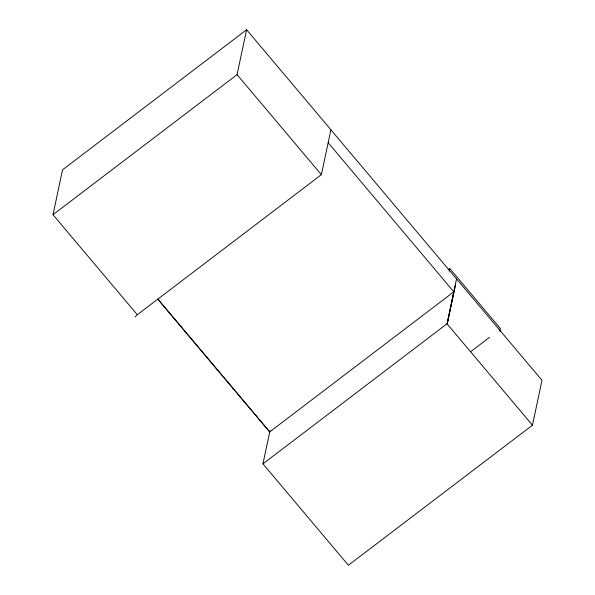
<?xml version="1.0" encoding="UTF-8"?>
<svg xmlns="http://www.w3.org/2000/svg" width="595" height="595" viewBox="0 0 595 595"><rect width="100%" height="100%" fill="white"/><g stroke="black" fill="none" stroke-linecap="round" stroke-linejoin="round"><path stroke-width="0.89" d="M135.095 316.919L137.304 314.733L53.007 214.691L62.549 169.813L246.613 29.75L541.993 380.309L532.451 425.187L348.387 565.25L262.945 463.847L447.328 323.546L453.806 291.825L328.165 142.711M53.007 214.691L237.07 74.635L246.613 29.75M137.304 314.733L321.367 174.677L330.909 129.792M262.945 463.847L270.004 430.639M449.166 271.179L449.738 268.457L500.462 328.656L499.882 331.37M456.551 278.906L447.016 323.792L532.451 425.187M447.328 323.546L455.532 284.975L455.212 285.213M448.266 269.58L449.738 268.457M453.806 291.825L269.743 431.881L157.861 299.099M470.578 351.757L489.484 337.372M237.07 74.635L321.367 174.677M157.839 299.203L269.721 431.985"/></g></svg>
